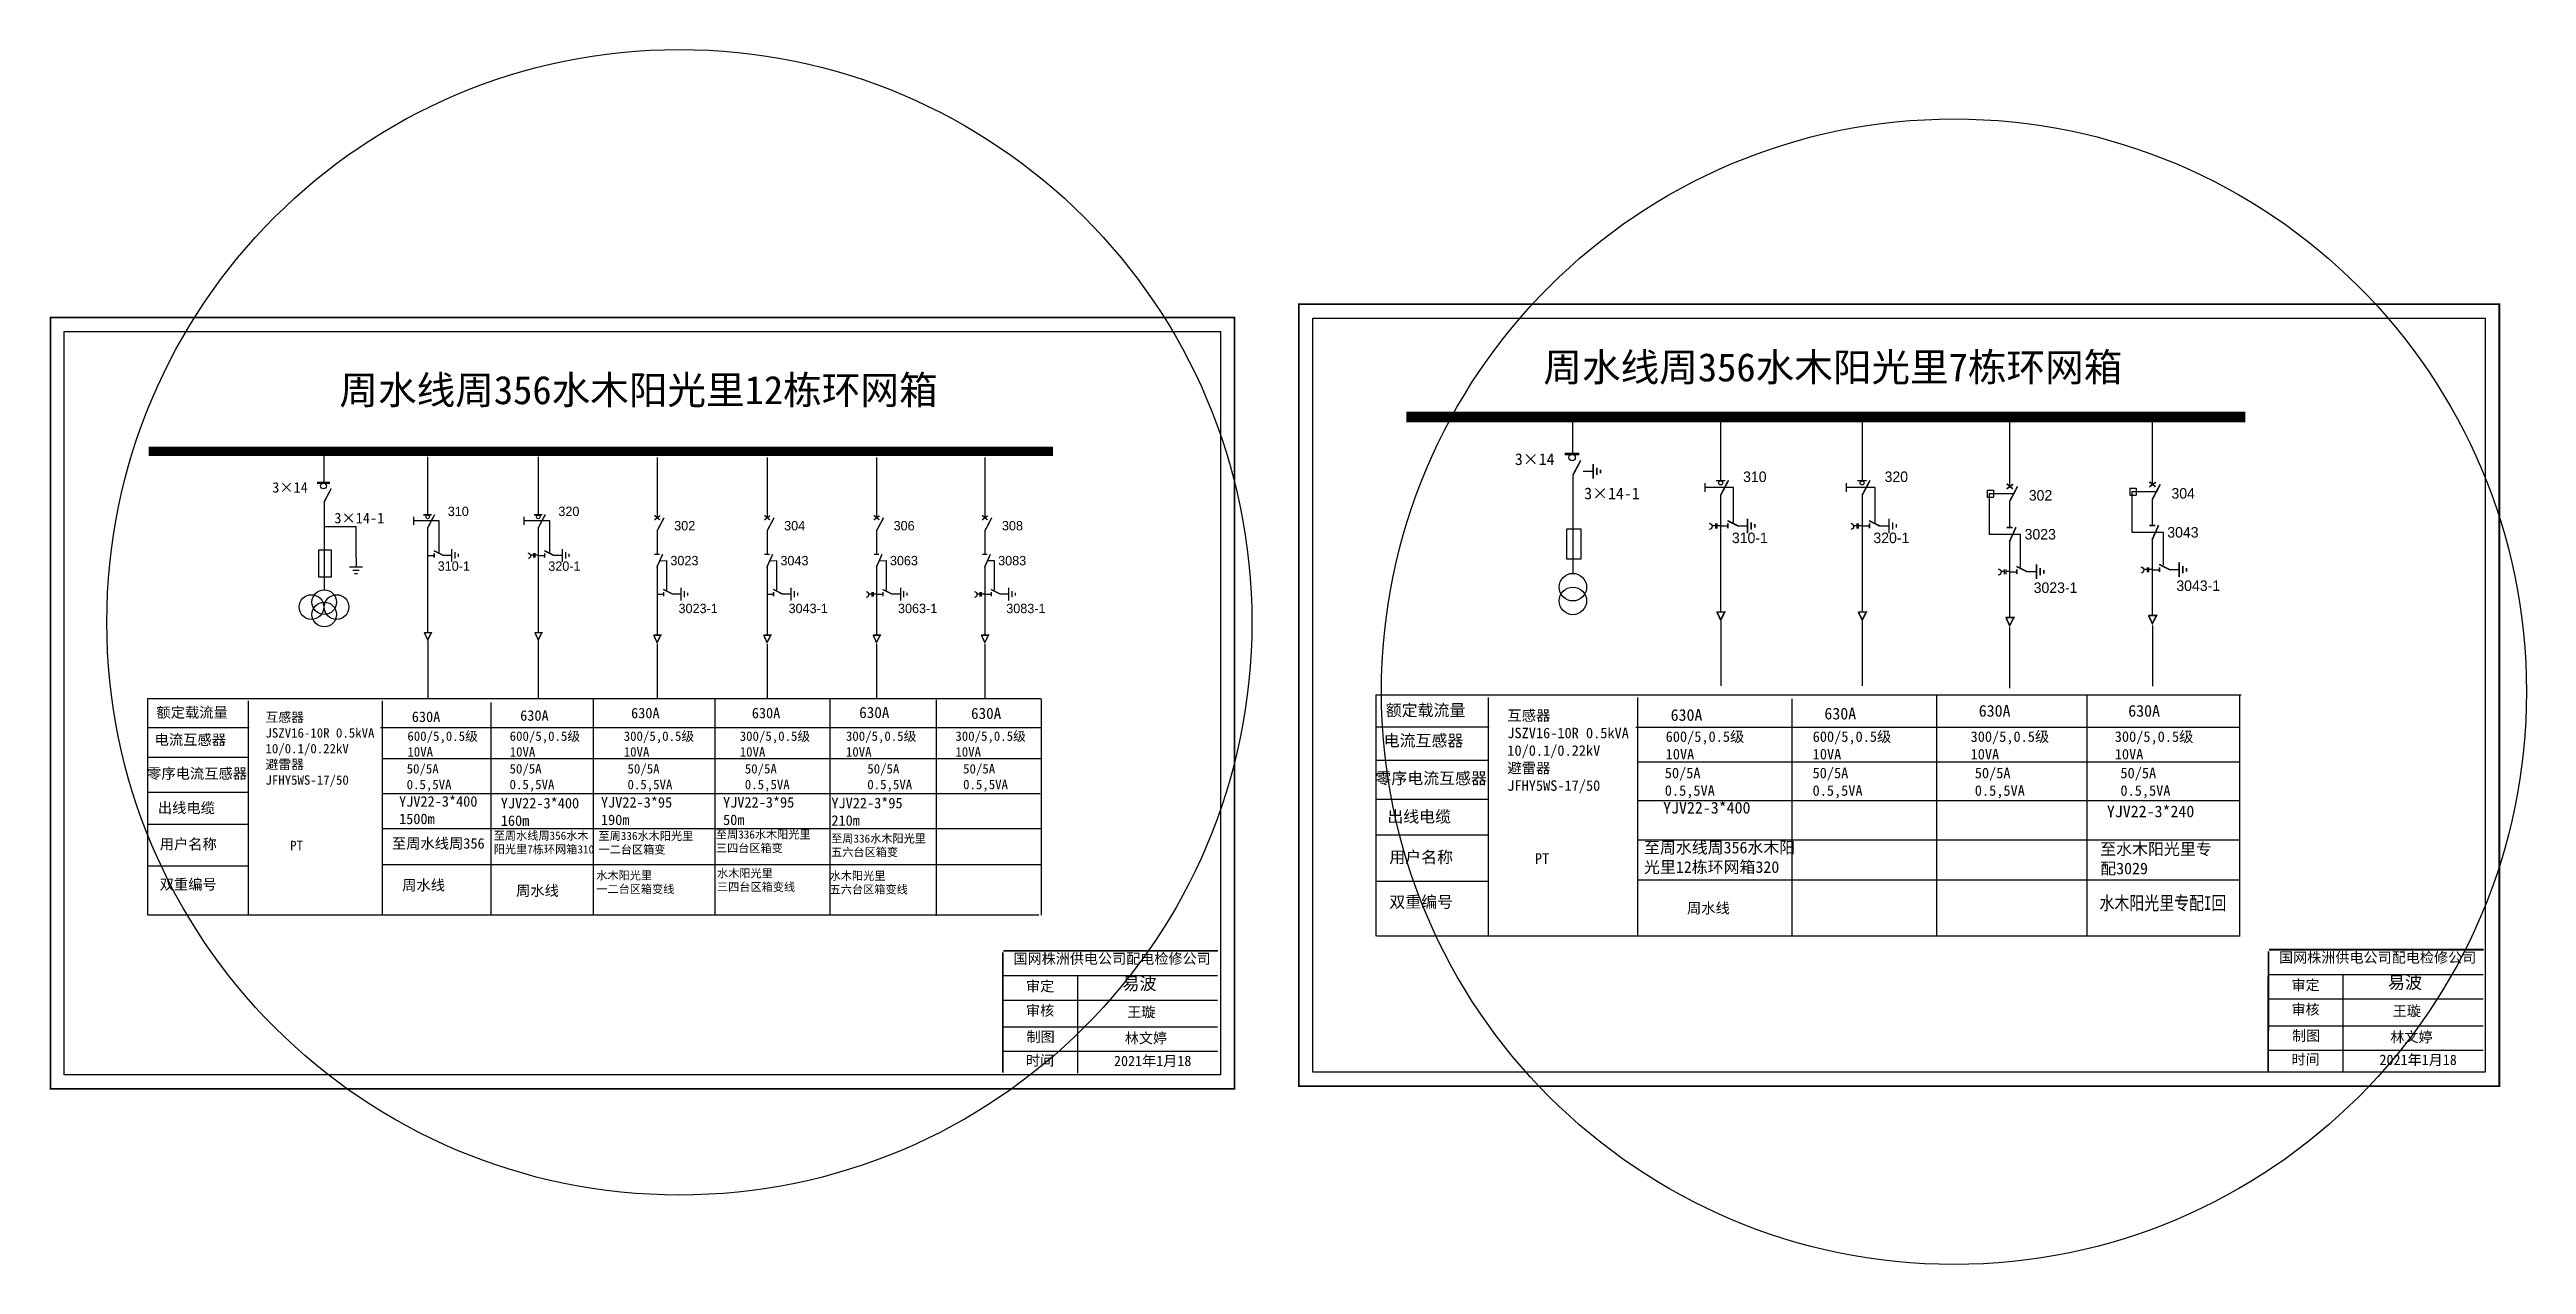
# Model space of a CAD drawing. Extents: x 234 to 628, y -331 to -138.
import ezdxf

# ---------------------------------------------------------------- set-up
doc = ezdxf.new("R2010")
doc.units = 0
doc.header["$LTSCALE"] = 5
doc.linetypes.add('ACAD_ISO02W100', pattern=[15, 12, -3])
doc.linetypes.add('CENTER', pattern=[50.8, 31.75, -6.35, 6.35, -6.35])
doc.layers.get('0').update_dxf_attribs({"linetype": 'CONTINUOUS'})
doc.layers.add('2', color=7, linetype='CONTINUOUS')
doc.styles.add('hztxt_txtstyle_0.00_0_0', font='', dxfattribs={"bigfont": 'hztxt.shx'})
doc.styles.add('hztxt_txtstyle_1.80_0_0', font='', dxfattribs={"height": 1.8, "bigfont": 'hztxt.shx'})
doc.styles.add('hztxt_txtstyle_2.70_0_0', font='simkai.ttf', dxfattribs={"height": 2.7})
doc.styles.add('KaiTi_txtstyle_1.30_0_0', font='simkai.ttf', dxfattribs={"height": 1.3})
doc.styles.get("Standard").update_dxf_attribs({"font": 'simkai_0.ttf', "width": 0.8})
doc.styles.add('字体', font='simkai_0.ttf', dxfattribs={"height": 2.5})
doc.styles.add('宋体_txtstyle_1.30_0_0', font='', dxfattribs={"height": 1.3})
doc.styles.add('宋体_txtstyle_1.64_0_0', font='', dxfattribs={"height": 1.6416})
doc.styles.add('宋体_txtstyle_1.66_0_0', font='', dxfattribs={"height": 1.664122})
doc.styles.add('宋体_txtstyle_2.00_0_0', font='', dxfattribs={"height": 2})
doc.styles.get('hztxt_txtstyle_0.00_0_0').set_extended_font_data('hztxt')
doc.styles.get('hztxt_txtstyle_1.80_0_0').set_extended_font_data('hztxt')
doc.styles.get('宋体_txtstyle_1.30_0_0').set_extended_font_data('宋体')
doc.styles.get('宋体_txtstyle_1.64_0_0').set_extended_font_data('宋体')
doc.styles.get('宋体_txtstyle_1.66_0_0').set_extended_font_data('宋体')
doc.styles.get('宋体_txtstyle_2.00_0_0').set_extended_font_data('宋体')

# ---------------------------------------------------------------- blocks, each defined once
blk = doc.blocks.new('JD')
for points in [[(-2, 0.2), (-2, -0.2), (2, 0.2), (2, -0.2)], [(1, -1.2), (1, -0.8), (-1, -1.2), (-1, -0.8)], [(-0.5, -1.8), (-0.5, -2.2), (0.5, -1.8), (0.5, -2.2)]]:
    blk.add_trace(points)

msp = doc.modelspace()

# ---------------------------------------------------------------- linework, layer by layer
at = {"color": 0}
for p, q in [((499.51, -196.63), (499.51, -206.86)), ((522, -196.63), (522, -206.86)), ((568.13, -196.79), (568.13, -207.52)), ((475.98, -197.07), (475.98, -202.57)), ((545.45, -197.1), (545.45, -207.84)), ((277.49, -202.22), (277.49, -207.15)), ((293.97, -203.12), (293.97, -212.29)), ((311.55, -203.12), (311.55, -212.29)), ((330.43, -203.18), (330.43, -212.8)), ((347.92, -203.18), (347.92, -212.8)), ((365.31, -203.18), (365.31, -212.8)), ((382.53, -203.18), (382.53, -212.8)), ((476.01, -205.98), (476.01, -221.58)), ((477.66, -205.36), (479.23, -205.36)), ((541.88, -208.42), (542.88, -208.42)), ((541.88, -208.42), (541.88, -209.53)), ((542.88, -208.42), (542.88, -209.53)), ((564.56, -208.1), (565.57, -208.1)), ((564.56, -208.1), (564.56, -209.21)), ((565.57, -208.1), (565.57, -209.21)), ((277.52, -210.21), (277.52, -224.19)), ((499.51, -209.14), (499.51, -227.71)), ((522, -209.14), (522, -227.71)), ((541.88, -209.53), (542.88, -209.53)), ((545.45, -210.12), (545.45, -214.26)), ((564.56, -209.21), (565.57, -209.21)), ((568.13, -209.8), (568.13, -213.94)), ((293.97, -214.34), (293.97, -230.99)), ((311.55, -214.34), (311.55, -230.99)), ((330.43, -214.84), (330.43, -218.56)), ((347.92, -214.84), (347.92, -218.56)), ((365.31, -214.84), (365.31, -218.56)), ((382.53, -214.84), (382.53, -218.56)), ((499.51, -214.07), (500.67, -214.07)), ((502.18, -214.04), (503.75, -214.04)), ((522, -214.07), (523.16, -214.07)), ((524.67, -214.04), (526.24, -214.04)), ((545.45, -216.33), (545.45, -228.55)), ((568.13, -216.01), (568.13, -228.24)), ((282.63, -219.18), (282.63, -220.59)), ((293.97, -218.76), (295.01, -218.76)), ((296.36, -218.73), (297.77, -218.73)), ((311.55, -218.76), (312.59, -218.76)), ((313.94, -218.73), (315.35, -218.73)), ((330.43, -220.41), (330.43, -231.37)), ((347.92, -220.41), (347.92, -231.37)), ((365.31, -220.41), (365.31, -231.37)), ((382.53, -220.41), (382.53, -231.37)), ((545.45, -221.35), (546.6, -221.35)), ((548.11, -221.32), (549.69, -221.32)), ((568.13, -221.03), (569.29, -221.03)), ((570.8, -221), (572.37, -221)), ((330.43, -224.91), (331.47, -224.91)), ((332.82, -224.88), (334.23, -224.88)), ((347.92, -224.91), (348.95, -224.91)), ((350.31, -224.88), (351.72, -224.88)), ((365.31, -224.91), (366.35, -224.91)), ((367.7, -224.88), (369.12, -224.88)), ((382.53, -224.91), (383.57, -224.91)), ((384.92, -224.88), (386.33, -224.88)), ((265.58, -246.14), (249.53, -246.14)), ((462.7, -246.06), (444.79, -246.06)), ((265.52, -250.86), (249.47, -250.86)), ((462.63, -251.33), (444.72, -251.33)), ((265.52, -256.43), (249.47, -256.43)), ((462.63, -257.54), (444.72, -257.54)), ((265.46, -261.52), (249.41, -261.52)), ((462.56, -263.21), (444.65, -263.21)), ((265.52, -268.13), (249.46, -268.13)), ((462.63, -270.59), (444.72, -270.59))]:
    msp.add_line(p, q, dxfattribs=at)
at = {"color": 0, "linetype": 'ACAD_ISO02W100'}
for p, q in [((568.63, -208.68), (564.88, -208.68)), ((564.88, -208.68), (564.88, -215.05)), ((545.95, -209), (542.2, -209)), ((542.2, -209), (542.2, -215.37)), ((542.2, -215.37), (547.14, -215.37)), ((547.14, -215.37), (547.14, -220.63)), ((564.88, -215.05), (569.83, -215.05)), ((569.83, -215.05), (569.83, -220.31)), ((330.86, -219.63), (331.95, -219.56)), ((331.95, -219.56), (331.95, -224.27)), ((348.34, -219.63), (349.44, -219.56)), ((349.44, -219.56), (349.44, -224.27)), ((365.74, -219.63), (366.84, -219.56)), ((366.84, -219.56), (366.84, -224.27)), ((382.96, -219.56), (384.05, -219.56)), ((384.05, -219.56), (384.05, -224.27))]:
    msp.add_line(p, q, dxfattribs=at)
for p, q in [((282.63, -214.23), (277.52, -214.23)), ((282.63, -219.18), (282.63, -214.23))]:
    msp.add_line(p, q)
at = {"color": 0, "linetype": 'CENTER'}
for p, q in [((499.52, -229.21), (499.52, -239.48)), ((522.01, -229.21), (522.01, -239.48)), ((545.45, -230.2), (545.45, -239.84)), ((568.14, -229.88), (568.14, -239.52)), ((293.98, -232.33), (293.98, -241.54)), ((311.55, -232.33), (311.55, -241.54)), ((330.44, -232.85), (330.44, -241.49)), ((347.92, -232.85), (347.92, -241.49)), ((365.32, -232.85), (365.32, -241.49)), ((382.54, -232.85), (382.54, -241.49))]:
    msp.add_line(p, q, dxfattribs=at)
at = {"color": 0, "linetype": 'Continuous'}
for p, q in [((249.43, -241.52), (391.43, -241.52)), ((249.49, -275.93), (249.49, -241.52)), ((265.44, -241.89), (265.44, -275.93)), ((286.75, -241.89), (286.75, -275.93)), ((304.03, -242.12), (304.03, -275.91)), ((320.27, -241.58), (320.27, -275.92)), ((339.61, -241.58), (339.61, -275.92)), ((357.91, -241.61), (357.91, -275.95)), ((374.81, -241.72), (374.81, -276.06)), ((391.51, -241.54), (391.51, -275.95)), ((444.68, -240.9), (582.24, -240.9)), ((444.75, -279.29), (444.75, -240.9)), ((462.54, -241.32), (462.54, -279.28)), ((486.31, -241.32), (486.31, -279.28)), ((510.81, -241.57), (510.81, -279.26)), ((533.8, -240.98), (533.8, -279.28)), ((557.73, -240.98), (557.73, -279.28)), ((581.98, -241), (581.98, -279.31)), ((286.49, -246.11), (391.47, -246.11)), ((486.02, -246.03), (581.98, -246.03)), ((286.75, -251.06), (391.51, -251.06)), ((486.31, -251.54), (581.98, -251.54)), ((286.75, -256.58), (391.34, -256.58)), ((486.31, -257.7), (581.98, -257.7)), ((286.75, -262.18), (391.62, -262.18)), ((486.31, -263.94), (581.98, -263.94)), ((286.75, -267.87), (391.47, -267.87)), ((486.31, -270.29), (581.98, -270.29)), ((391.11, -275.93), (249.61, -275.93)), ((581.98, -279.29), (444.88, -279.29)), ((385.41, -285.54), (419.54, -285.54)), ((397.26, -285.55), (397.26, -301.04)), ((586.58, -285.37), (620.71, -285.37)), ((598.43, -285.38), (598.43, -300.88)), ((385.41, -289.42), (419.54, -289.42)), ((586.58, -289.25), (620.71, -289.25)), ((385.41, -293.66), (419.54, -293.66)), ((586.58, -293.5), (620.71, -293.5)), ((385.41, -297.55), (419.54, -297.55)), ((586.58, -297.38), (620.71, -297.38))]:
    msp.add_line(p, q, dxfattribs=at)
for points, const_width in [([(234, -180.95), (422.22, -180.95), (422.22, -303.51), (234, -303.51)], 0.274), ([(432.44, -178.84), (623.29, -178.84), (623.29, -303.11), (432.44, -303.11)], 0.277)]:
    msp.add_lwpolyline(points, close=True, dxfattribs=dict(at, const_width=const_width))
for points in [[(434.68, -181.08), (621.05, -181.08), (621.05, -300.86), (434.68, -300.86)], [(236.21, -183.17), (420.01, -183.17), (420.01, -301.29), (236.21, -301.29)]]:
    msp.add_lwpolyline(points, close=True, dxfattribs=at)
at = {"color": 0}
for points, const_width in [([(449.56, -196.76), (582.91, -196.76)], 1.67), ([(249.61, -202.22), (393.38, -202.22)], 1.5), ([(474.73, -202.65), (477.07, -202.65)], 0.398), ([(476.01, -206.04), (477.26, -203.67)], 0.251), ([(276.37, -207.22), (278.47, -207.22)], 0.357), ([(277.52, -210.26), (278.64, -208.13)], 0.225), ([(498.77, -206.89), (500.25, -206.89)], 0.251), ([(499.51, -209.2), (500.76, -206.83)], 0.251), ([(521.26, -206.89), (522.74, -206.89)], 0.251), ([(522, -209.2), (523.26, -206.83)], 0.251), ([(544.97, -208.21), (545.99, -207.45)], 0.251), ([(544.98, -207.37), (545.96, -208.19)], 0.251), ([(545.45, -210.18), (546.7, -207.8)], 0.251), ([(567.65, -207.89), (568.67, -207.13)], 0.251), ([(567.66, -207.06), (568.64, -207.87)], 0.251), ([(568.13, -209.86), (569.38, -207.49)], 0.251), ([(293.31, -212.32), (294.63, -212.32)], 0.225), ([(293.97, -214.39), (295.09, -212.26)], 0.225), ([(310.89, -212.32), (312.21, -212.32)], 0.225), ([(311.55, -214.39), (312.67, -212.26)], 0.225), ([(330, -213.13), (330.92, -212.45)], 0.225), ([(330.01, -212.39), (330.89, -213.12)], 0.225), ([(347.49, -213.13), (348.4, -212.45)], 0.225), ([(347.5, -212.39), (348.38, -213.12)], 0.225), ([(364.89, -213.13), (365.8, -212.45)], 0.225), ([(364.89, -212.39), (365.78, -213.12)], 0.225), ([(382.1, -213.13), (383.01, -212.45)], 0.225), ([(382.11, -212.39), (382.99, -213.12)], 0.225), ([(330.43, -214.9), (331.55, -212.77)], 0.225), ([(347.92, -214.9), (349.04, -212.77)], 0.225), ([(365.31, -214.9), (366.44, -212.77)], 0.225), ([(382.53, -214.9), (383.65, -212.77)], 0.225), ([(500.6, -213.24), (502.27, -214.07)], 0.251), ([(500.67, -213.68), (500.67, -214.45)], 0.251), ([(523.09, -213.24), (524.76, -214.07)], 0.251), ([(523.16, -213.68), (523.16, -214.45)], 0.251), ([(545, -214.32), (545.93, -214.32)], 0.251), ([(545.4, -216.63), (546.45, -214.27)], 0.251), ([(567.68, -214.01), (568.61, -214.01)], 0.251), ([(568.08, -216.32), (569.13, -213.95)], 0.251), ([(294.95, -218.01), (296.45, -218.76)], 0.225), ([(295.01, -218.41), (295.01, -219.1)], 0.225), ([(312.53, -218.01), (314.03, -218.76)], 0.225), ([(312.59, -218.41), (312.59, -219.1)], 0.225), ([(330.03, -218.61), (330.86, -218.61)], 0.225), ([(330.38, -220.69), (331.33, -218.57)], 0.225), ([(347.51, -218.61), (348.35, -218.61)], 0.225), ([(347.87, -220.69), (348.82, -218.57)], 0.225), ([(364.91, -218.61), (365.74, -218.61)], 0.225), ([(365.27, -220.69), (366.21, -218.57)], 0.225), ([(382.13, -218.61), (382.96, -218.61)], 0.225), ([(382.48, -220.69), (383.43, -218.57)], 0.225), ([(546.54, -220.51), (548.21, -221.35)], 0.251), ([(569.22, -220.2), (570.89, -221.03)], 0.251), ([(331.41, -224.16), (332.91, -224.91)], 0.225), ([(348.9, -224.16), (350.39, -224.91)], 0.225), ([(366.29, -224.16), (367.79, -224.91)], 0.225), ([(383.51, -224.16), (385.01, -224.91)], 0.225), ([(546.6, -220.96), (546.6, -221.73)], 0.251), ([(569.29, -220.65), (569.29, -221.42)], 0.251), ([(331.47, -224.57), (331.47, -225.26)], 0.225), ([(348.95, -224.57), (348.95, -225.26)], 0.225), ([(366.35, -224.57), (366.35, -225.26)], 0.225), ([(383.57, -224.57), (383.57, -225.26)], 0.225), ([(498.89, -227.75), (500.17, -227.75), (499.52, -229.04), (498.91, -227.73)], 0.251), ([(521.39, -227.75), (522.66, -227.75), (522.01, -229.04), (521.4, -227.73)], 0.251), ([(567.51, -228.31), (568.79, -228.31), (568.14, -229.6), (567.53, -228.29)], 0.251), ([(293.42, -231.02), (294.56, -231.02), (293.98, -232.18), (293.43, -231)], 0.225), ([(311, -231.02), (312.14, -231.02), (311.55, -232.18), (311.01, -231)], 0.225), ([(329.88, -231.44), (331.02, -231.44), (330.44, -232.6), (329.89, -231.42)], 0.225), ([(347.37, -231.44), (348.51, -231.44), (347.92, -232.6), (347.38, -231.42)], 0.225), ([(364.76, -231.44), (365.91, -231.44), (365.32, -232.6), (364.78, -231.42)], 0.225), ([(381.98, -231.44), (383.12, -231.44), (382.54, -232.6), (381.99, -231.42)], 0.225), ([(544.83, -228.63), (546.11, -228.63), (545.45, -229.92), (544.85, -228.61)], 0.251)]:
    msp.add_lwpolyline(points, dxfattribs=dict(at, const_width=const_width))
for points in [[(496.98, -207.27), (496.98, -208.66)], [(519.48, -207.27), (519.48, -208.66)], [(291.71, -212.66), (291.71, -213.91)], [(309.28, -212.66), (309.28, -213.91)], [(475.02, -214.62), (475.02, -219.3), (477.34, -219.3), (477.34, -214.57), (475.02, -214.57)], [(498.67, -214.06), (498.14, -214.06)], [(498.67, -213.71), (498.67, -214.47)], [(498.9, -213.71), (498.9, -214.47)], [(499.51, -214.06), (498.9, -214.06)], [(521.16, -214.06), (520.63, -214.06)], [(521.16, -213.71), (521.16, -214.47)], [(521.39, -213.71), (521.39, -214.47)], [(522, -214.06), (521.39, -214.06)], [(276.63, -217.95), (276.63, -222.15), (278.71, -222.15), (278.71, -217.91), (276.63, -217.91)], [(310.79, -218.75), (310.32, -218.75)], [(310.79, -218.43), (310.79, -219.11)], [(311, -218.43), (311, -219.11)], [(311.55, -218.75), (311, -218.75)], [(544.6, -221.34), (544.08, -221.34)], [(544.6, -220.98), (544.6, -221.75)], [(544.84, -220.98), (544.84, -221.75)], [(545.44, -221.34), (544.84, -221.34)], [(567.29, -221.02), (566.76, -221.02)], [(567.29, -220.67), (567.29, -221.43)], [(567.52, -220.67), (567.52, -221.43)], [(568.13, -221.02), (567.52, -221.02)], [(364.56, -224.9), (364.09, -224.9)], [(364.56, -224.59), (364.56, -225.27)], [(364.77, -224.59), (364.77, -225.27)], [(365.31, -224.9), (364.77, -224.9)], [(381.77, -224.9), (381.3, -224.9)], [(381.77, -224.59), (381.77, -225.27)], [(381.98, -224.59), (381.98, -225.27)], [(382.53, -224.9), (381.98, -224.9)]]:
    msp.add_lwpolyline(points, dxfattribs=at)
at = {"color": 0, "linetype": 'ACAD_ISO02W100'}
for points in [[(501.56, -213.68), (501.56, -207.97), (496.98, -207.97)], [(524.06, -213.68), (524.06, -207.97), (519.48, -207.97)], [(295.81, -218.4), (295.81, -213.29), (291.71, -213.29)], [(313.39, -218.4), (313.39, -213.29), (309.28, -213.29)]]:
    msp.add_lwpolyline(points, dxfattribs=at)
at = {"color": 0}
for points in [[(497.69, -213.63, -0.877934), (497.71, -214.64)], [(520.18, -213.63, -0.877934), (520.2, -214.64)], [(309.92, -218.36, -0.877934), (309.93, -219.27)], [(543.63, -220.91, -0.877934), (543.65, -221.92)], [(566.31, -220.59, -0.877934), (566.33, -221.6)], [(363.68, -224.52, -0.877934), (363.7, -225.43)], [(380.9, -224.52, -0.877934), (380.92, -225.43)]]:
    msp.add_lwpolyline(points, format="xyb", dxfattribs=at)
at = {"color": 0, "linetype": 'Continuous', "const_width": 0.274}
for points in [[(385.41, -281.86), (385.39, -300.98)], [(385.5, -281.58), (419.63, -281.58)], [(586.58, -281.69), (586.56, -300.81)], [(586.67, -281.41), (620.8, -281.41)]]:
    msp.add_lwpolyline(points, dxfattribs=at)
at = {"color": 1}
for centre in [(333.99, -229.39), (536.6, -240.42)]:
    msp.add_circle(centre, 91.01, dxfattribs=at)
at = {"color": 0}
for centre, radius in [((475.9, -203.21), 0.509), ((277.42, -207.73), 0.457), ((499.51, -207.24), 0.321), ((522, -207.24), 0.321), ((293.97, -212.64), 0.288), ((311.55, -212.64), 0.288)]:
    msp.add_circle(centre, radius, dxfattribs=at)
at = {"layer": '2', "color": 0}
for centre, radius in [((277.53, -226.19), 1.96), ((476.02, -223.81), 2.19), ((476.02, -225.99), 2.19), ((275.5, -226.97), 1.96), ((277.53, -228.15), 1.96), ((279.49, -226.97), 1.96)]:
    msp.add_circle(centre, radius, dxfattribs=at)

# ---------------------------------------------------------------- block references
at = {"color": 0, "rotation": 90}
for p, xscale, yscale, zscale in [((479.25, -205.41), 0.5846907706461479, 0.5846907706461479, 0.5846907706463119), ((503.77, -214.08), 0.5846907706461479, 0.5846907706461479, 0.5846907706463119), ((526.27, -214.08), 0.5846907706461479, 0.5846907706461479, 0.5846907706463119), ((297.79, -218.77), 0.5241982881892682, 0.5241982881892682, 0.5241982881892701), ((315.37, -218.77), 0.5241982881892682, 0.5241982881892682, 0.5241982881892701), ((549.71, -221.36), 0.5846907706461479, 0.5846907706461479, 0.5846907706463119), ((572.39, -221.04), 0.5846907706461479, 0.5846907706461479, 0.5846907706463119), ((334.25, -224.92), 0.5241982881892682, 0.5241982881892682, 0.5241982881892701), ((351.74, -224.92), 0.5241982881892682, 0.5241982881892682, 0.5241982881892701), ((369.14, -224.92), 0.5241982881892682, 0.5241982881892682, 0.5241982881892701), ((386.35, -224.92), 0.5241982881892682, 0.5241982881892682, 0.5241982881892701)]:
    msp.add_blockref('JD', p, dxfattribs=dict(at, xscale=xscale, yscale=yscale, zscale=zscale))
at = {"color": 0, "xscale": 0.5241982881892682, "yscale": 0.5241982881892682, "zscale": 0.5241982881892701}
msp.add_blockref('JD', (282.59, -220.61), dxfattribs=at)

# ---------------------------------------------------------------- texts
at = {"color": 0, "linetype": 'Continuous', "style": 'hztxt_txtstyle_2.70_0_0'}
for s, height, p in [('3×14', 1.856, (466.8, -204.4)), ('3×14', 1.664, (269.26, -208.79)), ('3×14-1', 1.856, (477.82, -209.84)), ('3×14-1', 1.664, (279.14, -213.66))]:
    msp.add_text(s, height=height, dxfattribs=at).set_placement(p)
at = {"color": 0, "style": 'hztxt_txtstyle_1.80_0_0'}
for s, height, p in [('310', 1.671, (503.08, -207.1)), ('320', 1.671, (525.57, -207.1)), ('302', 1.671, (548.49, -210.06)), ('304', 1.671, (571.17, -209.74)), ('310', 1.498, (297.17, -212.51)), ('320', 1.498, (314.75, -212.51)), ('302', 1.498, (333.16, -214.79)), ('304', 1.498, (350.64, -214.79)), ('306', 1.498, (368.04, -214.79)), ('308', 1.498, (385.26, -214.79)), ('310-1', 1.671, (501.3, -216.81)), ('320-1', 1.671, (523.79, -216.81)), ('3023', 1.671, (547.83, -216.24)), ('3043', 1.671, (570.51, -215.93)), ('310-1', 1.498, (295.57, -221.21)), ('320-1', 1.498, (313.15, -221.21)), ('3023', 1.498, (332.56, -220.34)), ('3043', 1.498, (350.05, -220.34)), ('3063', 1.498, (367.45, -220.34)), ('3083', 1.498, (384.66, -220.34)), ('3023-1', 1.671, (549.27, -224.73)), ('3043-1', 1.671, (571.95, -224.41)), ('3023-1', 1.498, (333.85, -227.94)), ('3043-1', 1.498, (351.34, -227.94)), ('3063-1', 1.498, (368.74, -227.94)), ('3083-1', 1.498, (385.95, -227.94))]:
    msp.add_text(s, height=height, dxfattribs=at).set_placement(p)
at = {"color": 0, "linetype": 'Continuous', "attachment_point": 1}
for s, insert, char_height, width, style in [('{\\fSimSun|b0|i0|c134|p2;周水线周356水木阳光里7栋环网箱}', (471.33, -186.61), 4.5, 120.6302, '字体'), ('{\\fSimSun|b0|i0|c134|p2;周水线周356水木阳光里12栋环网箱}', (279.94, -190.23), 4.5, 120.6302, '字体'), ('{\\fSimSun|b0|i0|c134|p2;额定载流量}', (250.85, -242.88), 1.6641, 26.8279, 'hztxt_txtstyle_2.70_0_0'), ('\\A1;{\\fSimSun|b0|i0|c134|p2;互感器\\PJSZV16-10R 0.5kVA\\P10/0.1/0.22kV\\P避雷器\\PJFHY5WS-17/50}', (268.19, -243.72), 1.4977, 27.6169, 'hztxt_txtstyle_2.70_0_0'), ('{\\fSimSun|b0|i0|c134|p2;630A}', (291.45, -243.57), 1.6641, 26.8279, 'hztxt_txtstyle_2.70_0_0'), ('{\\fSimSun|b0|i0|c134|p2;630A}', (308.68, -243.37), 1.6641, 26.8279, 'hztxt_txtstyle_2.70_0_0'), ('{\\fSimSun|b0|i0|c134|p2;630A}', (326.31, -242.98), 1.6641, 26.8279, 'hztxt_txtstyle_2.70_0_0'), ('{\\fSimSun|b0|i0|c134|p2;630A}', (345.5, -242.98), 1.6641, 26.8279, 'hztxt_txtstyle_2.70_0_0'), ('{\\fSimSun|b0|i0|c134|p2;630A}', (362.57, -242.84), 1.7636, 14.1809, 'hztxt_txtstyle_0.00_0_0'), ('{\\fSimSun|b0|i0|c134|p2;630A}', (380.35, -242.98), 1.7636, 14.1809, 'hztxt_txtstyle_0.00_0_0'), ('{\\fSimSun|b0|i0|c134|p2;额定载流量}', (446.27, -242.43), 1.8562, 29.9238, 'hztxt_txtstyle_2.70_0_0'), ('\\A1;{\\fSimSun|b0|i0|c134|p2;互感器\\PJSZV16-10R 0.5kVA\\P10/0.1/0.22kV\\P避雷器\\PJFHY5WS-17/50}', (465.6, -243.36), 1.6705, 30.8039, 'hztxt_txtstyle_2.70_0_0'), ('{\\fSimSun|b0|i0|c134|p2;630A}', (491.56, -243.19), 1.8562, 29.9238, 'hztxt_txtstyle_2.70_0_0'), ('{\\fSimSun|b0|i0|c134|p2;630A}', (516, -242.97), 1.8562, 29.9238, 'hztxt_txtstyle_2.70_0_0'), ('{\\fSimSun|b0|i0|c134|p2;630A}', (540.54, -242.53), 1.8562, 29.9238, 'hztxt_txtstyle_2.70_0_0'), ('{\\fSimSun|b0|i0|c134|p2;630A}', (564.3, -242.53), 1.8562, 29.9238, 'hztxt_txtstyle_2.70_0_0'), ('{\\fSimSun|b0|i0|c134|p2;电流互感器}', (250.56, -247.21), 1.6641, 26.8279, 'hztxt_txtstyle_2.70_0_0'), ('\\A1;{\\fSimSun|b0|i0|c134|p2;600/5,0.5级\\P10VA}', (290.75, -246.73), 1.4977, 27.6169, 'hztxt_txtstyle_2.70_0_0'), ('\\A1;{\\fSimSun|b0|i0|c134|p2;600/5,0.5级\\P10VA}', (307.01, -246.73), 1.4977, 27.6169, 'hztxt_txtstyle_2.70_0_0'), ('\\A1;{\\fSimSun|b0|i0|c134|p2;300/5,0.5级\\P10VA}', (325.14, -246.73), 1.4977, 27.6169, 'hztxt_txtstyle_2.70_0_0'), ('\\A1;{\\fSimSun|b0|i0|c134|p2;300/5,0.5级\\P10VA}', (343.58, -246.73), 1.4977, 27.6169, 'hztxt_txtstyle_2.70_0_0'), ('\\A1;{\\fSimSun|b0|i0|c134|p2;300/5,0.5级\\P10VA}', (360.46, -246.73), 1.4977, 27.6169, 'hztxt_txtstyle_2.70_0_0'), ('\\A1;{\\fSimSun|b0|i0|c134|p2;300/5,0.5级\\P10VA}', (377.86, -246.73), 1.4977, 27.6169, 'hztxt_txtstyle_2.70_0_0'), ('{\\fSimSun|b0|i0|c134|p2;电流互感器}', (445.95, -247.25), 1.8562, 29.9238, 'hztxt_txtstyle_2.70_0_0'), ('\\A1;{\\fSimSun|b0|i0|c134|p2;600/5,0.5级\\P10VA}', (490.77, -246.72), 1.6705, 30.8039, 'hztxt_txtstyle_2.70_0_0'), ('\\A1;{\\fSimSun|b0|i0|c134|p2;600/5,0.5级\\P10VA}', (514.14, -246.72), 1.6705, 30.8039, 'hztxt_txtstyle_2.70_0_0'), ('\\A1;{\\fSimSun|b0|i0|c134|p2;300/5,0.5级\\P10VA}', (539.24, -246.72), 1.6705, 30.8039, 'hztxt_txtstyle_2.70_0_0'), ('\\A1;{\\fSimSun|b0|i0|c134|p2;300/5,0.5级\\P10VA}', (562.16, -246.72), 1.6705, 30.8039, 'hztxt_txtstyle_2.70_0_0'), ('{\\fSimSun|b0|i0|c134|p2;50/5A\\P0.5,5VA}', (290.63, -251.92), 1.4977, 26.8279, 'hztxt_txtstyle_2.70_0_0'), ('{\\fSimSun|b0|i0|c134|p2;50/5A\\P0.5,5VA}', (306.99, -251.92), 1.4977, 26.8279, 'hztxt_txtstyle_2.70_0_0'), ('{\\fSimSun|b0|i0|c134|p2;50/5A\\P0.5,5VA}', (325.74, -251.92), 1.4977, 26.8279, 'hztxt_txtstyle_2.70_0_0'), ('{\\fSimSun|b0|i0|c134|p2;50/5A\\P0.5,5VA}', (344.39, -251.92), 1.4977, 26.8279, 'hztxt_txtstyle_2.70_0_0'), ('{\\fSimSun|b0|i0|c134|p2;50/5A\\P0.5,5VA}', (363.86, -251.92), 1.4977, 26.8279, 'hztxt_txtstyle_2.70_0_0'), ('{\\fSimSun|b0|i0|c134|p2;50/5A\\P0.5,5VA}', (379.09, -251.92), 1.4977, 26.8279, 'hztxt_txtstyle_2.70_0_0'), ('{\\fSimSun|b0|i0|c134|p2;零序电流互感器}', (249.38, -252.58), 1.6641, 26.8279, 'hztxt_txtstyle_2.70_0_0'), ('{\\fSimSun|b0|i0|c134|p2;零序电流互感器}', (444.63, -253.24), 1.8562, 29.9238, 'hztxt_txtstyle_2.70_0_0'), ('{\\fSimSun|b0|i0|c134|p2;50/5A\\P0.5,5VA}', (490.63, -252.5), 1.6705, 29.9238, 'hztxt_txtstyle_2.70_0_0'), ('{\\fSimSun|b0|i0|c134|p2;50/5A\\P0.5,5VA}', (514.12, -252.5), 1.6705, 29.9238, 'hztxt_txtstyle_2.70_0_0'), ('{\\fSimSun|b0|i0|c134|p2;50/5A\\P0.5,5VA}', (539.91, -252.5), 1.6705, 29.9238, 'hztxt_txtstyle_2.70_0_0'), ('{\\fSimSun|b0|i0|c134|p2;50/5A\\P0.5,5VA}', (563.06, -252.5), 1.6705, 29.9238, 'hztxt_txtstyle_2.70_0_0'), ('{\\fSimSun|b0|i0|c134|p2;出线电缆}', (251.08, -258.04), 1.6641, 26.8279, 'hztxt_txtstyle_2.70_0_0'), ('{\\fSimSun|b0|i0|c134|p2;YJV22-3*400 \\P1500m}', (289.43, -257.02), 1.6641, 26.8279, 'hztxt_txtstyle_2.70_0_0'), ('{\\fSimSun|b0|i0|c134|p2;YJV22-3*400 \\P160m}', (305.6, -257.3), 1.6641, 26.8279, 'hztxt_txtstyle_2.70_0_0'), ('{\\fSimSun|b0|i0|c134|p2;出线电缆}', (446.52, -259.33), 1.8562, 29.9238, 'hztxt_txtstyle_2.70_0_0'), ('YJV22-3*400', (490.36, -257.93), 1.8562, 29.9238, 'hztxt_txtstyle_2.70_0_0'), ('YJV22-3*240', (560.91, -258.52), 1.8562, 29.9238, 'hztxt_txtstyle_2.70_0_0'), ('{\\fSimSun|b0|i0|c134|p2;用户名称}', (251.37, -263.81), 1.6641, 26.8279, 'hztxt_txtstyle_2.70_0_0'), ('{\\fSimSun|b0|i0|c134|p2;至周水线周356}', (288.29, -263.69), 1.6641, 16.239, 'hztxt_txtstyle_2.70_0_0'), ('{\\fSimSun|b0|i0|c134|p2;PT}', (272.11, -264.11), 1.5036, 11.6979, 'hztxt_txtstyle_0.00_0_0'), ('{\\fSimSun|b0|i0|c134|p2;用户名称}', (446.84, -265.77), 1.8562, 29.9238, 'hztxt_txtstyle_2.70_0_0'), ('{\\fSimSun|b0|i0|c134|p2;PT}', (469.98, -266.1), 1.6771, 13.0479, 'hztxt_txtstyle_0.00_0_0'), ('{\\fSimSun|b0|i0|c134|p2;至周水线周356水木阳光里12栋环网箱320}', (487.32, -264.26), 1.8562, 25.9436, 'hztxt_txtstyle_2.70_0_0'), ('{\\fSimSun|b0|i0|c134|p2;至水木阳光里专配3029}', (559.85, -264.49), 1.8562, 19.8174, 'hztxt_txtstyle_2.70_0_0'), ('{\\fSimSun|b0|i0|c134|p2;双重编号}', (251.37, -270.2), 1.6641, 26.8279, 'hztxt_txtstyle_2.70_0_0'), ('{\\fSimSun|b0|i0|c134|p2;周水线}', (289.92, -270.33), 1.6641, 26.8279, 'hztxt_txtstyle_2.70_0_0'), ('{\\fSimSun|b0|i0|c134|p2;周水线}', (308.02, -271.19), 1.6641, 26.8279, 'hztxt_txtstyle_2.70_0_0'), ('{\\fSimSun|b0|i0|c134|p2;双重编号}', (446.84, -272.89), 1.8562, 29.9238, 'hztxt_txtstyle_2.70_0_0'), ('{\\fSimSun|b0|i0|c134|p2;周水线}', (494.16, -273.98), 1.6641, 26.8279, 'hztxt_txtstyle_2.70_0_0'), ('国网株洲供电公司配电检修公司', (387.1, -282.01), 1.6416, 44.8802, '字体'), ('国网株洲供电公司配电检修公司', (588.27, -281.84), 1.6416, 44.8802, '字体'), ('\\f\uffbfﾬￌﾣﾤ_GB2312|b0|i0|c134|p49;审定', (389.08, -286.39), 1.6416, 12.8381, '字体'), ('\\f\uffbfﾬￌﾣﾤ_GB2312|b0|i0|c134|p49;审定', (590.25, -286.22), 1.6416, 12.8381, '字体'), ('\\f\uffbfﾬￌﾣﾤ_GB2312|b0|i0|c134|p49;审核', (389.08, -290.26), 1.6416, 12.8381, '字体'), ('{\\fSimSun|b0|i0|c134|p2;王璇}', (405.18, -290.49), 1.6416, 12.8381, '字体'), ('\\f\uffbfﾬￌﾣﾤ_GB2312|b0|i0|c134|p49;审核', (590.25, -290.09), 1.6416, 12.8381, '字体'), ('{\\fSimSun|b0|i0|c134|p2;王璇}', (606.35, -290.32), 1.6416, 12.8381, '字体'), ('\\f\uffbfﾬￌﾣﾤ_GB2312|b0|i0|c134|p49;制图', (389.17, -294.43), 1.6416, 12.8381, '字体'), ('{\\fSimSun|b0|i0|c134|p2;林文婷}', (404.79, -294.65), 1.6416, 12.8381, '字体'), ('\\f\uffbfﾬￌﾣﾤ_GB2312|b0|i0|c134|p49;制图', (590.34, -294.26), 1.6416, 12.8381, '字体'), ('{\\fSimSun|b0|i0|c134|p2;林文婷}', (605.96, -294.48), 1.6416, 12.8381, '字体'), ('\\f\uffbfﾬￌﾣﾤ_GB2312|b0|i0|c134|p49;时间', (389.08, -298.19), 1.6416, 12.8381, '字体'), ('\\f\uffbfﾬￌﾣﾤ_GB2312|b0|i0|c134|p49;时间', (590.25, -298.02), 1.6416, 12.8381, '字体')]:
    msp.add_mtext(s, dxfattribs=dict(at, insert=insert, char_height=char_height, width=width, style=style))
at = {"color": 7, "linetype": 'Continuous', "attachment_point": 1}
for s, insert, char_height, width, style in [('{\\fSimSun|b0|i0|c134|p2;YJV22-3*95 \\P190m}', (321.52, -257.17), 1.6641, 26.8279, '宋体_txtstyle_1.66_0_0'), ('{\\fSimSun|b0|i0|c134|p2;YJV22-3*95 \\P50m}', (340.93, -257.17), 1.6641, 26.8279, '宋体_txtstyle_1.66_0_0'), ('{\\fSimSun|b0|i0|c134|p2;YJV22-3*95 \\P210m}', (358.15, -257.28), 1.6641, 26.8279, '宋体_txtstyle_1.66_0_0'), ('{\\fSimSun|b0|i0|c134|p2;至\\C0;周水线周356\\C7;水木^J阳光里7栋环网箱310}', (304.48, -262.65), 1.3, 19.651, 'KaiTi_txtstyle_1.30_0_0'), ('至周336水木阳光里^M^J一二台区箱变', (321.13, -262.69), 1.3, 19.651, '宋体_txtstyle_1.30_0_0'), ('至周336水木阳光里^M^J三四台区箱变', (339.79, -262.46), 1.3, 19.651, '宋体_txtstyle_1.30_0_0'), ('至周336水木阳光里^M^J五六台区箱变', (358.11, -263.1), 1.3, 19.651, '宋体_txtstyle_1.30_0_0'), ('水木阳光里^M^J一二台区箱变线', (320.78, -268.97), 1.3, 19.651, '宋体_txtstyle_1.30_0_0'), ('水木阳光里^M^J三四台区箱变线', (339.97, -268.63), 1.3, 19.651, '宋体_txtstyle_1.30_0_0'), ('水木阳光里^M^J五六台区箱变线', (357.88, -269.03), 1.3, 19.651, '宋体_txtstyle_1.30_0_0'), ('易波', (404.4, -285.79), 2, 12.8381, '宋体_txtstyle_2.00_0_0'), ('易波', (605.57, -285.62), 2, 12.8381, '宋体_txtstyle_2.00_0_0'), ('2021年1月18', (403.07, -298.26), 1.642, 24.0122, '宋体_txtstyle_1.64_0_0'), ('2021年1月18', (604.24, -298.09), 1.642, 24.0122, '宋体_txtstyle_1.64_0_0')]:
    msp.add_mtext(s, dxfattribs=dict(at, insert=insert, char_height=char_height, width=width, style=style))
at = {"color": 0, "insert": (559.73, -272.91), "char_height": 2.175, "width": 27.0373, "attachment_point": 1}
msp.add_mtext('{\\fSimSun|b0|i0|c134|p2;水木阳光里专配I回}', dxfattribs=at)

doc.saveas('drawing.dxf')
